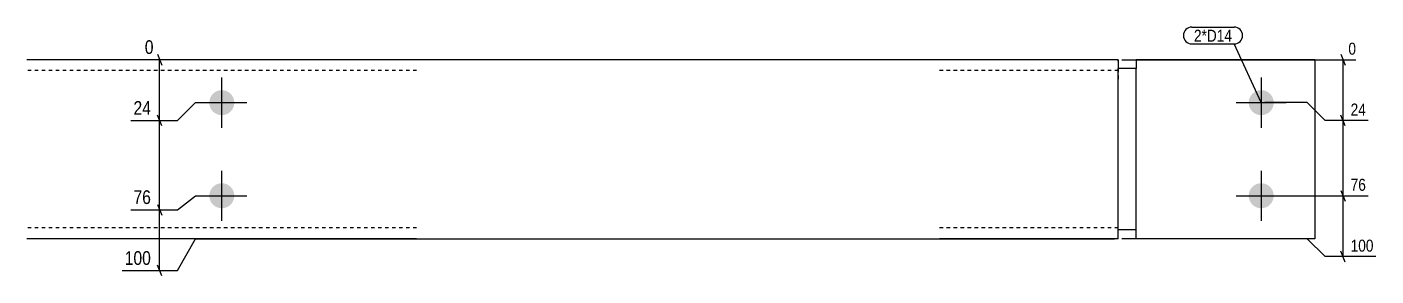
# Model space of a CAD drawing. Header units: millimetres. Extents: x 5 to 24209, y 5 to 1018.
# Drawn here: x 14795 to 15549, y 14 to 153 of the extents above; entities that cross this region are included whole.
import ezdxf

# ---------------------------------------------------------------- set-up
doc = ezdxf.new("R2010")
doc.units = ezdxf.units.MM
doc.linetypes.add('DXK_LINE_DOT2', pattern=[3.9198, 1.9599, -1.9599])
for name, color, linetype in [('MÅLSÆTNING', 7, 'Continuous'), ('STÅL', 7, 'Continuous'), ('TEKST', 7, 'Continuous')]:
    doc.layers.add(name, color=color, linetype=linetype)
doc.styles.add('Arial Narrow', font='ARIALN.TTF', dxfattribs={"height": 0.2})

msp = doc.modelspace()

# ---------------------------------------------------------------- hatches: boundary and pattern name
at = {"layer": 'STÅL', "linetype": 'Continuous'}
for points in [[(14903.5, 117.8, -1), (14903.5, 103.8, -1)], [(15485.01, 117.8, -1), (15485.01, 103.8, -1)], [(14903.5, 65.8, -1), (14903.5, 51.8, -1)], [(15485.01, 65.8, -1), (15485.01, 51.8, -1)]]:
    msp.add_hatch(color=96, dxfattribs=at).paths.add_polyline_path(points)

# ---------------------------------------------------------------- linework, layer by layer
at = {"layer": 'MÅLSÆTNING', "color": 7, "linetype": 'Continuous'}
for p, q in [((14867.49, 137.8), (14869.89, 131.8)), ((15529.57, 137.8), (15531.97, 131.8)), ((15403.01, 134.8), (14860.42, 134.8)), ((14868.69, 100.8), (14868.69, 134.8)), ((15407.01, 134.8), (15538.03, 134.8)), ((15530.77, 100.8), (15530.77, 134.8)), ((14878.69, 100.8), (14888.69, 110.8)), ((14878.69, 100.8), (14888.69, 110.8)), ((14888.69, 110.8), (14901.5, 110.8)), ((14888.69, 110.8), (14901.5, 110.8)), ((15510.77, 110.8), (15487.01, 110.8)), ((15510.77, 110.8), (15487.01, 110.8)), ((15520.77, 100.8), (15510.77, 110.8)), ((15520.77, 100.8), (15510.77, 110.8)), ((14852.63, 100.8), (14878.69, 100.8)), ((14852.63, 100.8), (14878.69, 100.8)), ((14869.89, 97.8), (14867.49, 103.8)), ((14869.89, 97.8), (14867.49, 103.8)), ((15544.85, 100.8), (15520.77, 100.8)), ((15544.85, 100.8), (15520.77, 100.8)), ((15531.97, 97.8), (15529.57, 103.8)), ((15531.97, 97.8), (15529.57, 103.8)), ((15530.77, 58.8), (15530.77, 100.8)), ((15529.57, 61.8), (15531.97, 55.8)), ((15529.57, 61.8), (15531.97, 55.8)), ((14867.49, 54), (14869.89, 48)), ((14878.69, 51), (14888.69, 58.8)), ((14878.69, 51), (14888.69, 58.8)), ((14888.69, 58.8), (14901.5, 58.8)), ((14888.69, 58.8), (14901.5, 58.8)), ((15487.01, 58.8), (15544.85, 58.8)), ((15487.01, 58.8), (15544.85, 58.8)), ((15530.77, 24.8), (15530.77, 58.8)), ((14852.63, 51), (14878.69, 51)), ((14868.69, 17), (14868.69, 51)), ((14878.69, 17), (14888.69, 34.8)), ((14888.69, 34.8), (15403.01, 34.8)), ((15510.77, 34.8), (15407.01, 34.8)), ((15520.77, 24.8), (15510.77, 34.8)), ((15549.12, 24.8), (15520.77, 24.8)), ((15531.97, 21.8), (15529.57, 27.8)), ((14847.75, 17), (14878.69, 17)), ((14869.89, 14), (14867.49, 20))]:
    msp.add_line(p, q, dxfattribs=at)
at = {"layer": 'STÅL', "color": 2, "linetype": 'Continuous'}
for p, q in [((15012.5, 134.8), (14794.5, 134.8)), ((15405.01, 134.8), (15305.01, 134.8)), ((15405.01, 134.8), (15405.01, 133.89)), ((15405.01, 133.89), (15405.01, 129.8)), ((15415.01, 129.8), (15405.01, 129.8)), ((15405.01, 39.8), (15405.01, 129.8)), ((15415.01, 134.8), (15415.01, 129.8)), ((15515.01, 134.8), (15415.01, 134.8)), ((15415.01, 39.8), (15415.01, 129.8)), ((15515.01, 134.8), (15515.01, 34.8)), ((15405.01, 34.8), (15405.01, 39.8)), ((15415.01, 39.8), (15405.01, 39.8)), ((15415.01, 34.8), (15415.01, 39.8)), ((15012.5, 34.8), (14794.5, 34.8)), ((15405.01, 34.8), (15305.01, 34.8)), ((15515.01, 34.8), (15415.01, 34.8))]:
    msp.add_line(p, q, dxfattribs=at)
at = {"layer": 'STÅL', "color": 7, "linetype": 'DXK_LINE_DOT2'}
for p, q in [((15012.5, 128.8), (14794.5, 128.8)), ((15405.01, 128.8), (15305.01, 128.8)), ((15405.01, 133.89), (15405.01, 134.8)), ((15405.01, 129.8), (15405.01, 122.8)), ((15415.01, 39.8), (15415.01, 129.8)), ((15405.01, 39.8), (15405.01, 122.8)), ((15012.5, 40.8), (14794.5, 40.8)), ((15405.01, 40.8), (15305.01, 40.8))]:
    msp.add_line(p, q, dxfattribs=at)
at = {"layer": 'STÅL', "color": 96, "linetype": 'Continuous'}
for p, q in [((14903.5, 96.8), (14903.5, 124.8)), ((15485.01, 124.8), (15485.01, 96.8)), ((14889.5, 110.8), (14917.5, 110.8)), ((15471.01, 110.8), (15499.01, 110.8)), ((14903.5, 44.8), (14903.5, 72.8)), ((15485.01, 72.8), (15485.01, 44.8)), ((14889.5, 58.8), (14917.5, 58.8)), ((15471.01, 58.8), (15499.01, 58.8))]:
    msp.add_line(p, q, dxfattribs=at)

# ---------------------------------------------------------------- wipeouts: each hides what was drawn before it
at = {"color": 0}
msp.add_wipeout([(15468.69, 144.84), (15468.69, 151.84), (15447.37, 151.84), (15447.37, 144.84)], dxfattribs=at).dxf.layer = 'TEKST'

# ---------------------------------------------------------------- next in the draw order: wipeouts: each hides what was drawn before it
at = {"color": 0, "linetype": 'Continuous'}
for points in [[(14866.89, 136.4), (14866.89, 147.6), (14858.82, 147.6), (14858.82, 136.4)], [(15539.43, 136.2), (15539.43, 146), (15532.37, 146), (15532.37, 136.2)], [(15544.97, 102.2), (15544.97, 112), (15533.64, 112), (15533.64, 102.2)], [(15544.97, 60.2), (15544.97, 70), (15533.64, 70), (15533.64, 60.2)], [(14865.44, 52.6), (14865.44, 63.8), (14852.49, 63.8), (14852.49, 52.6)], [(15549.24, 26.2), (15549.24, 36), (15533.64, 36), (15533.64, 26.2)], [(14865.44, 18.6), (14865.44, 29.8), (14847.61, 29.8), (14847.61, 18.6)]]:
    msp.add_wipeout(points, dxfattribs=at).dxf.layer = 'MÅLSÆTNING'
at = {"color": 0}
msp.add_wipeout([(15468.69, 144.84), (15468.69, 151.84), (15447.37, 151.84), (15447.37, 144.84)], dxfattribs=at).dxf.layer = 'TEKST'

# ---------------------------------------------------------------- next in the draw order: linework, layer by layer
at = {"layer": 'MÅLSÆTNING', "color": 7, "linetype": 'Continuous'}
for p, q in [((14868.69, 51), (14868.69, 100.8)), ((14867.49, 54), (14869.89, 48)), ((14852.63, 51), (14878.69, 51))]:
    msp.add_line(p, q, dxfattribs=at)
at = {"layer": 'TEKST', "color": 7, "linetype": 'Continuous'}
for p, q in [((15446.17, 153.04), (15469.89, 153.04)), ((15446.17, 143.64), (15469.89, 143.64)), ((15485.01, 110.8), (15469.89, 143.64))]:
    msp.add_line(p, q, dxfattribs=at)
for centre, start, end in [((15446.17, 148.34), 90, 270), ((15469.89, 148.34), 270, 90)]:
    msp.add_arc(centre, 4.7, start, end, dxfattribs=at)

# ---------------------------------------------------------------- next in the draw order: texts
at = {"layer": 'MÅLSÆTNING', "color": 3, "linetype": 'Continuous', "style": 'Arial Narrow'}
for s, height, p in [('0', 7.64, (14860.42, 138)), ('0', 6.68, (15533.77, 137.6)), ('24', 6.681, (15535.04, 103.6)), ('76', 6.681, (15535.04, 61.6)), ('76', 7.635, (14854.09, 54.2)), ('100', 6.681, (15535.04, 27.6)), ('100', 7.635, (14849.21, 20.2))]:
    msp.add_text(s, height=height, dxfattribs=at).set_placement(p)
at = {"layer": 'TEKST', "color": 3, "style": 'Arial Narrow'}
msp.add_text('2*D14', height=6.681, dxfattribs=at).set_placement((15447.37, 144.84))

# ---------------------------------------------------------------- next in the draw order: wipeouts: each hides what was drawn before it
at = {"color": 0, "linetype": 'Continuous'}
msp.add_wipeout([(14865.44, 102.4), (14865.44, 113.6), (14852.49, 113.6), (14852.49, 102.4)], dxfattribs=at).dxf.layer = 'MÅLSÆTNING'

# ---------------------------------------------------------------- next in the draw order: texts
at = {"layer": 'MÅLSÆTNING', "color": 3, "linetype": 'Continuous', "style": 'Arial Narrow'}
msp.add_text('24', height=7.635, dxfattribs=at).set_placement((14854.09, 104))

doc.saveas('drawing.dxf')
